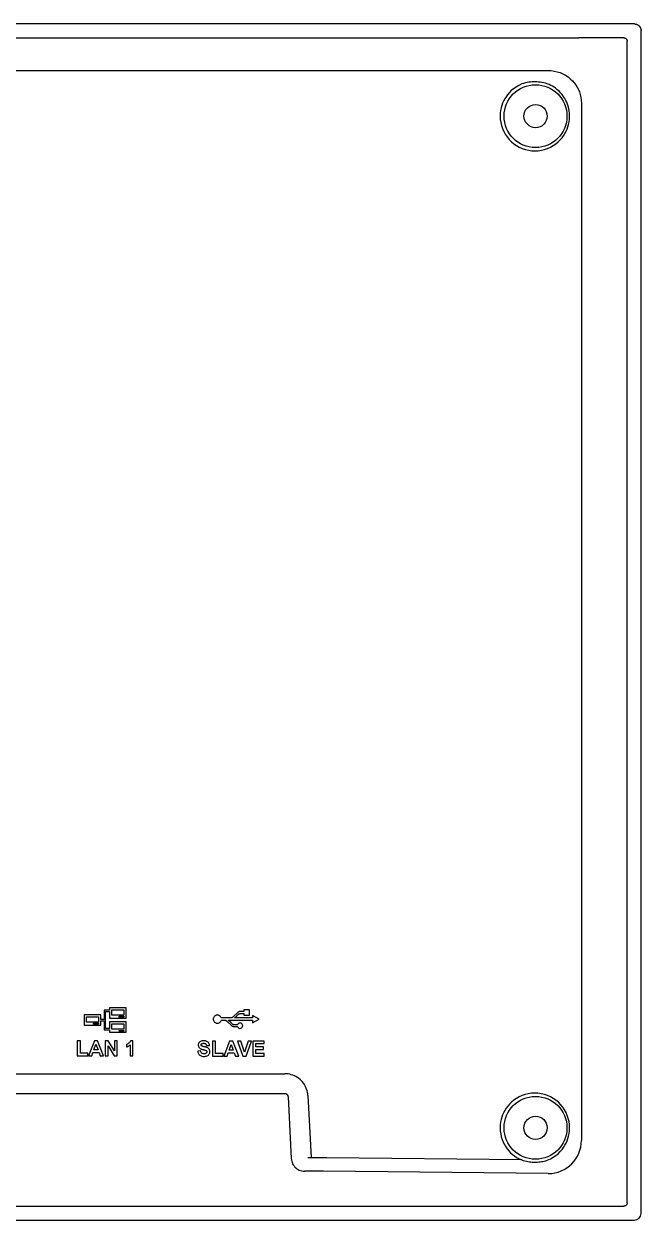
# Model space of a CAD drawing. Extents: x 0 to 270, y 0 to 181.
# Drawn here: x 176.6 to 269.9, y 0 to 180.9 of the extents above; entities that cross this region are included whole.
import ezdxf

# ---------------------------------------------------------------- set-up
doc = ezdxf.new("R2010")
doc.units = 0
doc.header["$LTSCALE"] = 4
doc.layers.get('0').update_dxf_attribs({"linetype": 'CONTINUOUS'})
for name, color, linetype in [('3_ALL_AXES', 7, 'CONTINUOUS'), ('6_ALL_SURFS', 7, 'CONTINUOUS'), ('7_ALL_FEATURES', 7, 'CONTINUOUS')]:
    doc.layers.add(name, color=color, linetype=linetype)

msp = doc.modelspace()

# ---------------------------------------------------------------- linework, layer by layer
for p, q in [((9.4, 178.78), (260.49, 178.78)), ((14.04, 173.85), (255.86, 173.85)), ((260.88, 168.89), (260.88, 12.04)), ((255.86, 7.04), (255.88, 7.04)), ((9.4, 2.11), (260.49, 2.11))]:
    msp.add_line(p, q)
msp.add_arc((255.88, 12.04), 5, 270, 0)
at = {"layer": '3_ALL_AXES', "color": 7, "linetype": 'Continuous'}
for p, q in [((267.29, 178.78), (265.49, 178.78)), ((267.78, 2.61), (267.78, 178.29)), ((265.49, 2.11), (267.29, 2.11))]:
    msp.add_line(p, q, dxfattribs=at)
at = {"layer": '6_ALL_SURFS', "color": 7, "linetype": 'Continuous'}
msp.add_line((269.89, 1), (269.89, 179.89), dxfattribs=at)
msp.add_lwpolyline([(268.89, 180.89), (268.91, 180.89), (268.92, 180.89), (268.94, 180.89), (268.96, 180.89), (268.98, 180.89), (269, 180.89), (269.02, 180.88), (269.04, 180.88), (269.06, 180.88), (269.08, 180.87), (269.1, 180.87), (269.13, 180.86), (269.15, 180.86), (269.17, 180.85), (269.2, 180.84), (269.23, 180.84), (269.25, 180.83), (269.28, 180.82), (269.3, 180.8), (269.33, 180.79), (269.36, 180.78), (269.38, 180.76), (269.41, 180.75), (269.43, 180.73), (269.47, 180.71), (269.5, 180.69), (269.53, 180.66), (269.56, 180.64), (269.58, 180.62), (269.6, 180.59), (269.63, 180.57), (269.66, 180.53), (269.69, 180.5), (269.72, 180.45), (269.75, 180.41), (269.78, 180.36), (269.8, 180.32), (269.82, 180.27), (269.84, 180.22), (269.85, 180.17), (269.87, 180.11), (269.88, 180.05), (269.89, 179.98), (269.89, 179.91), (269.89, 179.89)], dxfattribs=at)
msp.add_arc((268.89, 1), 1, 270, 0, dxfattribs=at)
at = {"layer": '7_ALL_FEATURES', "color": 7, "linetype": 'Continuous'}
for p, q in [((268.89, 180.89), (1, 180.89)), ((265.49, 178.78), (260.49, 178.78)), ((256.01, 171.73), (255.73, 171.85)), ((256.28, 171.6), (256.01, 171.73)), ((188.25, 31.03), (185.74, 31.03)), ((185.74, 31.03), (185.74, 29.46)), ((188.25, 30.35), (188.25, 31.03)), ((189.58, 31.73), (188.78, 31.73)), ((188.78, 31.73), (188.78, 30.35)), ((188.98, 31.53), (189.58, 31.53)), ((188.98, 28.97), (188.98, 31.53)), ((192.1, 32.1), (189.58, 32.1)), ((189.58, 32.1), (189.58, 31.73)), ((189.58, 31.53), (189.58, 30.53)), ((189.94, 31.81), (191.74, 31.81)), ((189.94, 31), (189.94, 31.81)), ((191.74, 31), (189.94, 31)), ((191.02, 30.82), (191.74, 30.82)), ((191.02, 30.71), (191.02, 30.82)), ((191.74, 31.81), (191.74, 31)), ((191.74, 30.82), (191.74, 30.71)), ((192.1, 30.53), (192.1, 32.1)), ((208.95, 31.39), (208.25, 30.73)), ((208.48, 30.56), (208.79, 30.85)), ((208.79, 30.85), (209.04, 31.09)), ((209.87, 31.54), (209.34, 31.54)), ((209.44, 31.24), (209.87, 31.24)), ((210.71, 31.81), (209.87, 31.81)), ((209.87, 31.81), (209.87, 31.54)), ((209.87, 31.24), (209.87, 30.97)), ((209.87, 30.97), (210.71, 30.97)), ((210.71, 30.97), (210.71, 31.81)), ((212.18, 30.4), (211.19, 30.96)), ((211.19, 30.96), (211.19, 30.56)), ((185.74, 29.46), (188.25, 29.46)), ((186.1, 30.74), (187.89, 30.74)), ((186.1, 29.93), (186.1, 30.74)), ((187.89, 29.93), (186.1, 29.93)), ((187.17, 29.76), (187.89, 29.76)), ((187.17, 29.64), (187.17, 29.76)), ((187.89, 29.64), (187.17, 29.64)), ((187.89, 30.74), (187.89, 29.93)), ((187.89, 29.76), (187.89, 29.64)), ((188.78, 30.35), (188.25, 30.35)), ((188.25, 30.15), (188.78, 30.15)), ((188.25, 29.46), (188.25, 30.15)), ((188.78, 30.15), (188.78, 28.77)), ((189.58, 28.97), (188.98, 28.97)), ((189.58, 30.53), (192.1, 30.53)), ((192.1, 29.96), (189.58, 29.96)), ((189.58, 29.96), (189.58, 28.97)), ((189.94, 29.67), (191.74, 29.67)), ((189.94, 28.87), (189.94, 29.67)), ((191.74, 30.71), (191.02, 30.71)), ((191.74, 29.67), (191.74, 28.87)), ((192.1, 28.4), (192.1, 29.96)), ((208.03, 30.56), (206.48, 30.56)), ((206.48, 30.24), (207.1, 30.24)), ((207.31, 30.08), (208.01, 29.42)), ((207.51, 30.24), (211.19, 30.24)), ((208.11, 29.67), (207.91, 29.86)), ((208.4, 29.27), (208.9, 29.27)), ((211.19, 30.56), (208.48, 30.56)), ((208.9, 29.52), (208.51, 29.52)), ((211.19, 29.84), (212.18, 30.4)), ((211.19, 30.24), (211.19, 29.84)), ((188.78, 28.77), (189.58, 28.77)), ((189.58, 28.77), (189.58, 28.4)), ((189.58, 28.4), (192.1, 28.4)), ((191.74, 28.87), (189.94, 28.87)), ((191.02, 28.69), (191.74, 28.69)), ((191.02, 28.57), (191.02, 28.69)), ((191.74, 28.57), (191.02, 28.57)), ((191.74, 28.69), (191.74, 28.57)), ((185.17, 27.1), (184.71, 27.1)), ((184.71, 27.1), (184.71, 24.85)), ((185.17, 25.23), (185.17, 27.1)), ((187.29, 27.12), (186.41, 24.85)), ((186.89, 24.85), (187.08, 25.36)), ((187.08, 25.36), (187.99, 25.36)), ((187.22, 25.75), (187.53, 26.59)), ((187.84, 25.75), (187.22, 25.75)), ((187.78, 27.12), (187.29, 27.12)), ((187.53, 26.59), (187.84, 25.75)), ((188.69, 24.85), (187.78, 27.12)), ((187.99, 25.36), (188.19, 24.85)), ((189.38, 27.12), (188.93, 27.12)), ((188.93, 27.12), (188.93, 24.85)), ((189.36, 26.34), (190.28, 24.85)), ((189.36, 24.85), (189.36, 26.34)), ((190.31, 25.6), (189.38, 27.12)), ((190.74, 27.12), (190.31, 27.12)), ((190.31, 27.12), (190.31, 25.6)), ((190.74, 24.85), (190.74, 27.12)), ((192.12, 26.56), (192.12, 26.16)), ((192.69, 26.49), (192.69, 24.85)), ((193.12, 27.13), (192.77, 27.13)), ((193.12, 24.85), (193.12, 27.13)), ((203.35, 25.58), (202.9, 25.53)), ((204.22, 26.4), (204.68, 26.41)), ((205.61, 27.05), (205.15, 27.05)), ((205.15, 27.05), (205.15, 24.79)), ((205.61, 25.18), (205.61, 27.05)), ((207.73, 27.07), (206.84, 24.79)), ((207.66, 25.7), (207.97, 26.54)), ((208.28, 25.7), (207.66, 25.7)), ((208.21, 27.07), (207.73, 27.07)), ((207.97, 26.54), (208.28, 25.7)), ((209.12, 24.79), (208.21, 27.07)), ((209.4, 27.07), (208.9, 27.07)), ((208.9, 27.07), (209.71, 24.79)), ((209.97, 25.38), (209.4, 27.07)), ((210.53, 27.07), (209.97, 25.38)), ((210.21, 24.79), (211.02, 27.07)), ((211.02, 27.07), (210.53, 27.07)), ((212.93, 27.07), (211.25, 27.07)), ((211.25, 27.07), (211.25, 24.79)), ((211.71, 26.68), (212.93, 26.68)), ((211.71, 26.18), (211.71, 26.68)), ((212.84, 26.18), (211.71, 26.18)), ((211.71, 25.79), (212.84, 25.79)), ((211.71, 25.18), (211.71, 25.79)), ((212.84, 25.79), (212.84, 26.18)), ((212.93, 26.68), (212.93, 27.07)), ((184.71, 24.85), (186.31, 24.85)), ((186.31, 25.23), (185.17, 25.23)), ((186.31, 24.85), (186.31, 25.23)), ((186.41, 24.85), (186.89, 24.85)), ((188.19, 24.85), (188.69, 24.85)), ((188.93, 24.85), (189.36, 24.85)), ((190.28, 24.85), (190.74, 24.85)), ((192.69, 24.85), (193.12, 24.85)), ((205.15, 24.79), (206.75, 24.79)), ((206.75, 25.18), (205.61, 25.18)), ((206.75, 24.79), (206.75, 25.18)), ((206.84, 24.79), (207.33, 24.79)), ((207.33, 24.79), (207.52, 25.31)), ((207.52, 25.31), (208.43, 25.31)), ((208.43, 25.31), (208.63, 24.79)), ((208.63, 24.79), (209.12, 24.79)), ((209.71, 24.79), (210.21, 24.79)), ((211.25, 24.79), (212.97, 24.79)), ((212.97, 25.18), (211.71, 25.18)), ((212.97, 24.79), (212.97, 25.18)), ((53.84, 22.14), (216.05, 22.14)), ((53.84, 19.14), (216.05, 19.14)), ((216.55, 18.66), (217.04, 9.3)), ((219.55, 18.82), (220.04, 9.45)), ((221.09, 9.4), (219.55, 9.4)), ((221.7, 9.4), (221.09, 9.4)), ((251.86, 9.09), (222.43, 9.39)), ((251.46, 9.28), (251.86, 9.09)), ((255.73, 9.04), (256.19, 9.26)), ((221, 7.4), (219.04, 7.4)), ((221.47, 7.4), (221, 7.4)), ((221.9, 7.4), (221.47, 7.4)), ((255.86, 7.04), (221.9, 7.4)), ((260.49, 2.11), (265.49, 2.11)), ((1, 0), (268.89, 0))]:
    msp.add_line(p, q, dxfattribs=at)
for points in [[(267.29, 178.78), (267.38, 178.78), (267.46, 178.75), (267.54, 178.72), (267.61, 178.67), (267.67, 178.61), (267.72, 178.54), (267.75, 178.46), (267.78, 178.38), (267.78, 178.29)], [(255.86, 173.85), (256.32, 173.83), (256.78, 173.77), (257.23, 173.67), (257.66, 173.53), (258.08, 173.35), (258.48, 173.13), (258.86, 172.88), (259.2, 172.6), (259.52, 172.3), (259.79, 171.99), (260.03, 171.66), (260.24, 171.32), (260.42, 170.96), (260.58, 170.6), (260.7, 170.2), (260.8, 169.78), (260.86, 169.34), (260.88, 168.89)], [(255.73, 171.85), (255.45, 171.92), (255.18, 171.99), (254.91, 172.04), (254.65, 172.08), (254.4, 172.1), (254.15, 172.12), (253.9, 172.12), (253.66, 172.12), (253.42, 172.11), (253.18, 172.09), (252.93, 172.06), (252.67, 172.01), (252.41, 171.96), (252.14, 171.89), (251.86, 171.81)], [(251.86, 171.81), (251.42, 171.59), (251.01, 171.35), (250.63, 171.09), (250.29, 170.81), (249.99, 170.5), (249.72, 170.19), (249.49, 169.87), (249.29, 169.55), (249.12, 169.22), (248.97, 168.89), (248.84, 168.55), (248.75, 168.18), (248.67, 167.79), (248.62, 167.38), (248.6, 166.95)], [(259.1, 166.95), (259.08, 167.35), (259.04, 167.73), (258.97, 168.09), (258.89, 168.43), (258.78, 168.75), (258.66, 169.05), (258.53, 169.33), (258.38, 169.6), (258.23, 169.84), (258.07, 170.07), (257.9, 170.28), (257.73, 170.48), (257.56, 170.66), (257.37, 170.84), (257.18, 171), (256.97, 171.16), (256.76, 171.32), (256.53, 171.46), (256.28, 171.6)], [(248.6, 166.95), (248.62, 166.46), (248.69, 165.99), (248.79, 165.52), (248.95, 165.07), (249.14, 164.62), (249.37, 164.2), (249.65, 163.8), (249.96, 163.42), (250.3, 163.08), (250.67, 162.77), (251.08, 162.49), (251.5, 162.25), (251.95, 162.05), (252.42, 161.9), (252.89, 161.78), (253.37, 161.72), (253.87, 161.7), (254.35, 161.72), (254.83, 161.79), (255.31, 161.91), (255.77, 162.06), (256.21, 162.26), (256.63, 162.5), (257.02, 162.76), (257.37, 163.05), (257.68, 163.36), (257.96, 163.68), (258.19, 163.99), (258.39, 164.32), (258.57, 164.65), (258.72, 164.98), (258.85, 165.33), (258.95, 165.7), (259.02, 166.09), (259.07, 166.51), (259.1, 166.95)], [(206.48, 30.56), (206.45, 30.64), (206.41, 30.71), (206.36, 30.78), (206.29, 30.85), (206.21, 30.91), (206.13, 30.96), (206.05, 30.99), (205.96, 31.01), (205.87, 31.02), (205.79, 31.01), (205.7, 30.98), (205.61, 30.95), (205.53, 30.89), (205.45, 30.82), (205.38, 30.75), (205.33, 30.67), (205.29, 30.59), (205.26, 30.51), (205.25, 30.43), (205.25, 30.35), (205.27, 30.27), (205.29, 30.19)], [(209.34, 31.54), (209.29, 31.53), (209.24, 31.53), (209.19, 31.52), (209.14, 31.5), (209.1, 31.49), (209.06, 31.46), (209.02, 31.44), (208.98, 31.42), (208.95, 31.39)], [(209.04, 31.09), (209.08, 31.12), (209.11, 31.14), (209.15, 31.17), (209.19, 31.19), (209.24, 31.21), (209.28, 31.22), (209.33, 31.23), (209.38, 31.24), (209.44, 31.24)], [(205.29, 30.19), (205.34, 30.1), (205.39, 30.03), (205.46, 29.95), (205.54, 29.89), (205.62, 29.83), (205.71, 29.8), (205.8, 29.78), (205.88, 29.77), (205.97, 29.77), (206.06, 29.8), (206.14, 29.83), (206.22, 29.88), (206.3, 29.94), (206.36, 30.01), (206.41, 30.08), (206.45, 30.16), (206.48, 30.24)], [(207.1, 30.24), (207.12, 30.22), (207.15, 30.21), (207.17, 30.19), (207.2, 30.17), (207.22, 30.15), (207.24, 30.13), (207.27, 30.12), (207.29, 30.1), (207.31, 30.08)], [(207.91, 29.86), (207.57, 30.18), (207.51, 30.24)], [(208.01, 29.42), (208.04, 29.39), (208.08, 29.36), (208.12, 29.34), (208.16, 29.32), (208.2, 29.3), (208.25, 29.29), (208.3, 29.28), (208.35, 29.27), (208.4, 29.27)], [(208.25, 30.73), (208.23, 30.71), (208.21, 30.69), (208.18, 30.67), (208.16, 30.65), (208.13, 30.63), (208.11, 30.61), (208.08, 30.59), (208.06, 30.57), (208.03, 30.56)], [(208.51, 29.52), (208.45, 29.52), (208.4, 29.53), (208.35, 29.54), (208.31, 29.55), (208.26, 29.57), (208.22, 29.59), (208.18, 29.61), (208.15, 29.64), (208.11, 29.67)], [(209.66, 29.55), (209.62, 29.61), (209.58, 29.67), (209.52, 29.71), (209.46, 29.76), (209.4, 29.79), (209.33, 29.8), (209.26, 29.8), (209.2, 29.79), (209.13, 29.77), (209.06, 29.73), (209.01, 29.69), (208.96, 29.64), (208.92, 29.58), (208.9, 29.52)], [(208.9, 29.27), (208.93, 29.2), (208.97, 29.15), (209.01, 29.1), (209.07, 29.05), (209.14, 29.02), (209.2, 28.99), (209.27, 28.99), (209.34, 28.99), (209.41, 29.01), (209.47, 29.04), (209.53, 29.08), (209.59, 29.13), (209.63, 29.19), (209.66, 29.25), (209.69, 29.31), (209.7, 29.37), (209.7, 29.43), (209.69, 29.49), (209.66, 29.55)], [(192.77, 27.13), (192.73, 27.05), (192.69, 26.98), (192.63, 26.91), (192.57, 26.84), (192.5, 26.77), (192.41, 26.71), (192.33, 26.65), (192.23, 26.6), (192.12, 26.56)], [(192.12, 26.16), (192.2, 26.19), (192.26, 26.21), (192.33, 26.25), (192.4, 26.28), (192.46, 26.32), (192.52, 26.36), (192.58, 26.4), (192.64, 26.45), (192.69, 26.49)], [(202.9, 25.53), (202.93, 25.4), (202.96, 25.28), (203.01, 25.18), (203.06, 25.08), (203.13, 24.99), (203.21, 24.92), (203.31, 24.87), (203.41, 24.82), (203.53, 24.79), (203.66, 24.76), (203.8, 24.75), (203.94, 24.75), (204.07, 24.77), (204.2, 24.79), (204.32, 24.83), (204.42, 24.88), (204.52, 24.95), (204.59, 25.03), (204.65, 25.12), (204.7, 25.21), (204.73, 25.31), (204.75, 25.41), (204.75, 25.51), (204.74, 25.6)], [(204.68, 26.41), (204.67, 26.53), (204.63, 26.64), (204.59, 26.74), (204.53, 26.83), (204.46, 26.91), (204.37, 26.98), (204.28, 27.03), (204.17, 27.07), (204.06, 27.09), (203.94, 27.11), (203.81, 27.11), (203.68, 27.1), (203.56, 27.09), (203.44, 27.06), (203.33, 27.01), (203.24, 26.96), (203.16, 26.89), (203.09, 26.81), (203.04, 26.72), (203.01, 26.63), (202.99, 26.53), (202.99, 26.43)], [(202.99, 26.43), (203.01, 26.33), (203.04, 26.23), (203.09, 26.14), (203.15, 26.06), (203.22, 25.99), (203.29, 25.94), (203.37, 25.9), (203.45, 25.87), (203.52, 25.84), (203.6, 25.82), (203.67, 25.8), (203.74, 25.78), (203.8, 25.77), (203.87, 25.75), (203.93, 25.73), (203.99, 25.72), (204.04, 25.7), (204.1, 25.68), (204.15, 25.66), (204.2, 25.63), (204.23, 25.6), (204.26, 25.56), (204.28, 25.51), (204.29, 25.47), (204.28, 25.42), (204.27, 25.37), (204.25, 25.32), (204.22, 25.27), (204.18, 25.23), (204.13, 25.2), (204.07, 25.17), (204.01, 25.15), (203.94, 25.14), (203.87, 25.14), (203.8, 25.14), (203.72, 25.15)], [(203.72, 25.15), (203.65, 25.17), (203.58, 25.2), (203.52, 25.24), (203.47, 25.29), (203.43, 25.35), (203.39, 25.42), (203.37, 25.49), (203.35, 25.58)], [(204.74, 25.6), (204.71, 25.69), (204.68, 25.77), (204.64, 25.85), (204.59, 25.91), (204.53, 25.96), (204.47, 26.01), (204.41, 26.05), (204.35, 26.08), (204.29, 26.11), (204.23, 26.13), (204.17, 26.15), (204.12, 26.17), (204.06, 26.18), (204.01, 26.19), (203.95, 26.2), (203.9, 26.21), (203.85, 26.22), (203.8, 26.23), (203.75, 26.24), (203.71, 26.25), (203.67, 26.26), (203.63, 26.28), (203.59, 26.29), (203.55, 26.31), (203.52, 26.34), (203.49, 26.36), (203.47, 26.39), (203.45, 26.42), (203.43, 26.45), (203.43, 26.48), (203.43, 26.51), (203.43, 26.54), (203.44, 26.58), (203.46, 26.61), (203.49, 26.63), (203.51, 26.66), (203.55, 26.68), (203.58, 26.7), (203.62, 26.71), (203.67, 26.72), (203.71, 26.73), (203.76, 26.73), (203.81, 26.73), (203.86, 26.73), (203.91, 26.72)], [(203.91, 26.72), (203.96, 26.71), (204.01, 26.7), (204.06, 26.68), (204.1, 26.65), (204.13, 26.61), (204.16, 26.57), (204.19, 26.52), (204.21, 26.46), (204.22, 26.4)], [(219.55, 18.82), (219.52, 19.07), (219.48, 19.32), (219.43, 19.57), (219.35, 19.81), (219.26, 20.05), (219.15, 20.28), (219.02, 20.5), (218.88, 20.71), (218.72, 20.9), (218.55, 21.09), (218.36, 21.27), (218.17, 21.43), (217.96, 21.57), (217.74, 21.7), (217.52, 21.82), (217.29, 21.91), (217.05, 21.99), (216.8, 22.06), (216.56, 22.1), (216.31, 22.13), (216.05, 22.14)], [(216.05, 19.14), (216.11, 19.14), (216.16, 19.13), (216.2, 19.12), (216.25, 19.1), (216.3, 19.08), (216.34, 19.05), (216.38, 19.02), (216.42, 18.98), (216.45, 18.95), (216.48, 18.9), (216.5, 18.86), (216.52, 18.81), (216.54, 18.76), (216.55, 18.71), (216.55, 18.66)], [(259.1, 13.95), (259.08, 14.43), (259.01, 14.91), (258.9, 15.37), (258.75, 15.83), (258.56, 16.27), (258.32, 16.69), (258.05, 17.09), (257.74, 17.47), (257.4, 17.81), (257.02, 18.13), (256.62, 18.4), (256.19, 18.64), (255.75, 18.84), (255.28, 19), (254.81, 19.11), (254.32, 19.17), (253.83, 19.2), (253.34, 19.17), (252.86, 19.1), (252.38, 18.99), (251.93, 18.83), (251.49, 18.63), (251.06, 18.39), (250.68, 18.13), (250.33, 17.84), (250.02, 17.53), (249.74, 17.22), (249.5, 16.9), (249.3, 16.58), (249.13, 16.24), (248.98, 15.91), (248.85, 15.56), (248.75, 15.19), (248.67, 14.8), (248.62, 14.38), (248.6, 13.95)], [(248.6, 13.95), (248.62, 13.48), (248.68, 13.03), (248.77, 12.6), (248.9, 12.19), (249.07, 11.79), (249.25, 11.41), (249.45, 11.07), (249.67, 10.76), (249.92, 10.47), (250.17, 10.19), (250.45, 9.94), (250.75, 9.7), (251.09, 9.48), (251.46, 9.28)], [(256.19, 9.26), (256.61, 9.49), (257, 9.75), (257.35, 10.03), (257.67, 10.35), (257.95, 10.66), (258.18, 10.98), (258.39, 11.31), (258.56, 11.64), (258.72, 11.98), (258.84, 12.32), (258.95, 12.69), (259.02, 13.09), (259.07, 13.51), (259.1, 13.95)], [(217.04, 9.3), (217.06, 9.1), (217.11, 8.9), (217.17, 8.71), (217.25, 8.52), (217.35, 8.34), (217.46, 8.18), (217.59, 8.02), (217.74, 7.89), (217.9, 7.76), (218.07, 7.66), (218.25, 7.57), (218.44, 7.5), (218.64, 7.45), (218.84, 7.41), (219.04, 7.4)], [(222.43, 9.39), (222.25, 9.4), (221.7, 9.4)], [(251.86, 9.09), (252.1, 9.01), (252.34, 8.95), (252.57, 8.9), (252.8, 8.86), (253.02, 8.83), (253.23, 8.8), (253.44, 8.78), (253.64, 8.77), (253.84, 8.77), (254.04, 8.77), (254.24, 8.78), (254.44, 8.8), (254.64, 8.82), (254.84, 8.84), (255.06, 8.88), (255.27, 8.93), (255.5, 8.98), (255.73, 9.04)], [(267.78, 2.61), (267.78, 2.52), (267.75, 2.43), (267.72, 2.36), (267.67, 2.29), (267.61, 2.22), (267.54, 2.17), (267.46, 2.14), (267.38, 2.12), (267.29, 2.11)]]:
    msp.add_lwpolyline(points, dxfattribs=at)
for centre, radius in [((253.95, 166.95), 4.75), ((253.95, 166.95), 1.75), ((253.95, 13.95), 4.75), ((253.95, 13.95), 1.75)]:
    msp.add_circle(centre, radius, dxfattribs=at)

doc.saveas('drawing.dxf')
